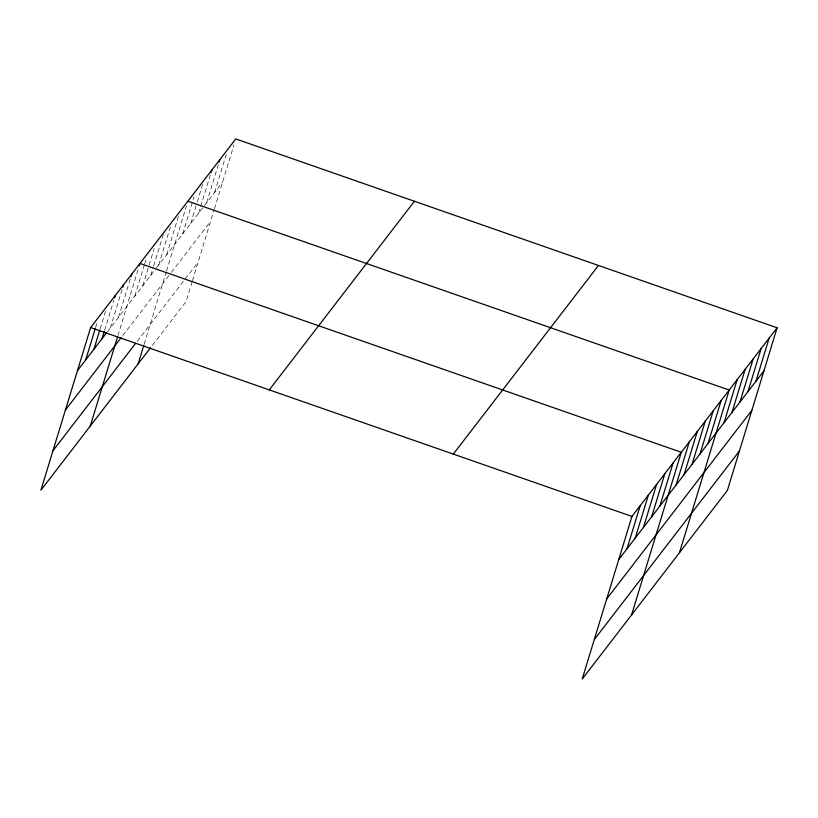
<?xml version="1.0" encoding="UTF-8"?>
<svg xmlns="http://www.w3.org/2000/svg" width="818" height="818" viewBox="0 0 818 818"><rect width="100%" height="100%" fill="white"/><g stroke="black" fill="none" stroke-linecap="round" stroke-linejoin="round"><path stroke-width="0.61" stroke-dasharray="4.09 3.07" d="M95.563 327.64L97.383 321.658M100.123 328.918L105.614 310.973M104.694 330.196L113.835 300.278M110.358 327.885L122.066 289.592M118.579 317.2L130.287 278.907M117.935 335.523L138.518 268.212M134.796 296.136L144.305 265.022M144.674 263.825L146.504 257.844M142.782 285.758L154.121 248.662M150.757 275.39L153.324 267.016M153.692 265.819L163.569 233.498M158.743 265.012L170.451 226.719M166.729 254.643L178.436 216.341M144.193 344.102L166.197 272.118M166.555 270.952L186.422 205.972M182.7 233.887L194.04 196.79M190.686 223.518L196.903 203.171M197.271 201.974L203.488 181.627M198.662 213.14L210.369 174.847M206.647 202.772L218.355 164.469M214.633 192.394L226.341 154.101M192.097 281.852L186.064 301.576L151.228 346.852M192.455 280.697L214.101 209.868M214.459 208.713L233.958 144.919M107.362 331.771L155.839 268.785M156.565 267.844L203.743 206.545M204.469 205.594L222.619 182.015M122.731 335.595L170.635 273.345M171.361 272.404L210.553 221.473M137.158 341.351L198.13 262.128"/><path stroke-width="1.23" d="M777.1 327.793L631.936 516.424L582.212 679.063L727.376 490.442L777.1 327.793L235.788 138.937L90.624 327.558L40.9 490.207L150.502 347.793M85.675 359.951L95.195 328.836M93.906 349.266L99.755 330.114M102.127 338.58L104.326 331.392M114.571 297.885L115.307 295.492M122.802 287.2L123.528 284.807M131.023 276.515L131.759 274.122M90.256 426.076L117.587 336.679M139.254 265.819L139.98 263.427L681.292 452.282L631.568 614.931M138.16 363.826L143.835 345.257M211.105 172.455L211.842 170.062M219.091 162.076L219.817 159.684M626.987 548.817L640.167 505.728M635.218 538.121L648.388 495.043M643.439 527.436L656.619 484.348M651.67 516.741L664.84 473.663M659.891 506.056L673.071 462.978M676.108 484.992L689.277 441.914M684.093 474.624L697.263 431.536M692.069 464.246L705.249 421.168M700.055 453.867L713.224 410.789M708.04 443.499L721.21 400.411M679.472 552.682L729.196 390.043L187.884 201.187M724.012 422.753L737.182 379.664M731.998 412.374L745.167 369.296M739.973 401.996L753.153 358.918M747.959 391.628L761.129 348.54M755.944 381.249L769.114 338.171M77.454 370.646L106.616 332.752M65.389 410.094L121.279 337.476M52.965 450.749L135.706 343.233M269.255 389.889L414.419 201.259M453.305 454.092L598.469 265.472M618.766 559.502L763.93 370.881M606.7 598.96L751.865 410.329M594.277 639.604L739.441 450.984M90.624 327.558L631.936 516.424"/></g></svg>
